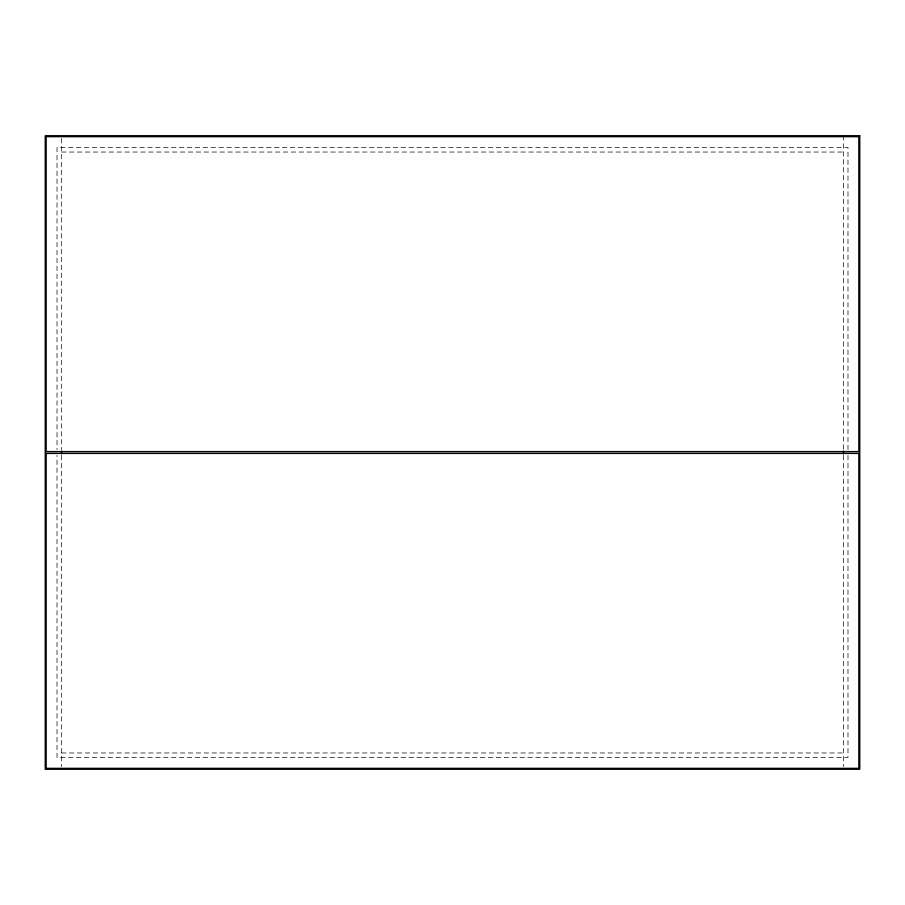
<?xml version="1.0" encoding="UTF-8"?>
<svg xmlns="http://www.w3.org/2000/svg" width="905" height="905" viewBox="0 0 905 905"><rect width="100%" height="100%" fill="white"/><g stroke="black" fill="none" stroke-linecap="round" stroke-linejoin="round"><path stroke-width="0.68" stroke-dasharray="4.53 3.39" d="M61.54 152.04L843.46 152.04M61.54 752.96L843.46 752.96M847.985 449.672L847.985 147.515L57.015 147.515L57.015 449.672M847.985 455.328L847.985 757.485L57.015 757.485L57.015 455.328M843.46 135.75L843.46 449.672M843.46 455.328L843.46 766.535M61.54 138.465L61.54 449.672M61.54 455.328L61.54 766.535"/><path stroke-width="1.36" d="M843.46 451.086L843.46 453.914M61.54 451.086L61.54 453.914M859.75 135.75L45.25 135.75L45.25 769.25L859.75 769.25L859.75 135.75M858.845 136.655L46.155 136.655L46.155 451.595L858.845 451.595L858.845 136.655M858.845 453.405L46.155 453.405L46.155 768.345L858.845 768.345L858.845 453.405"/></g></svg>
